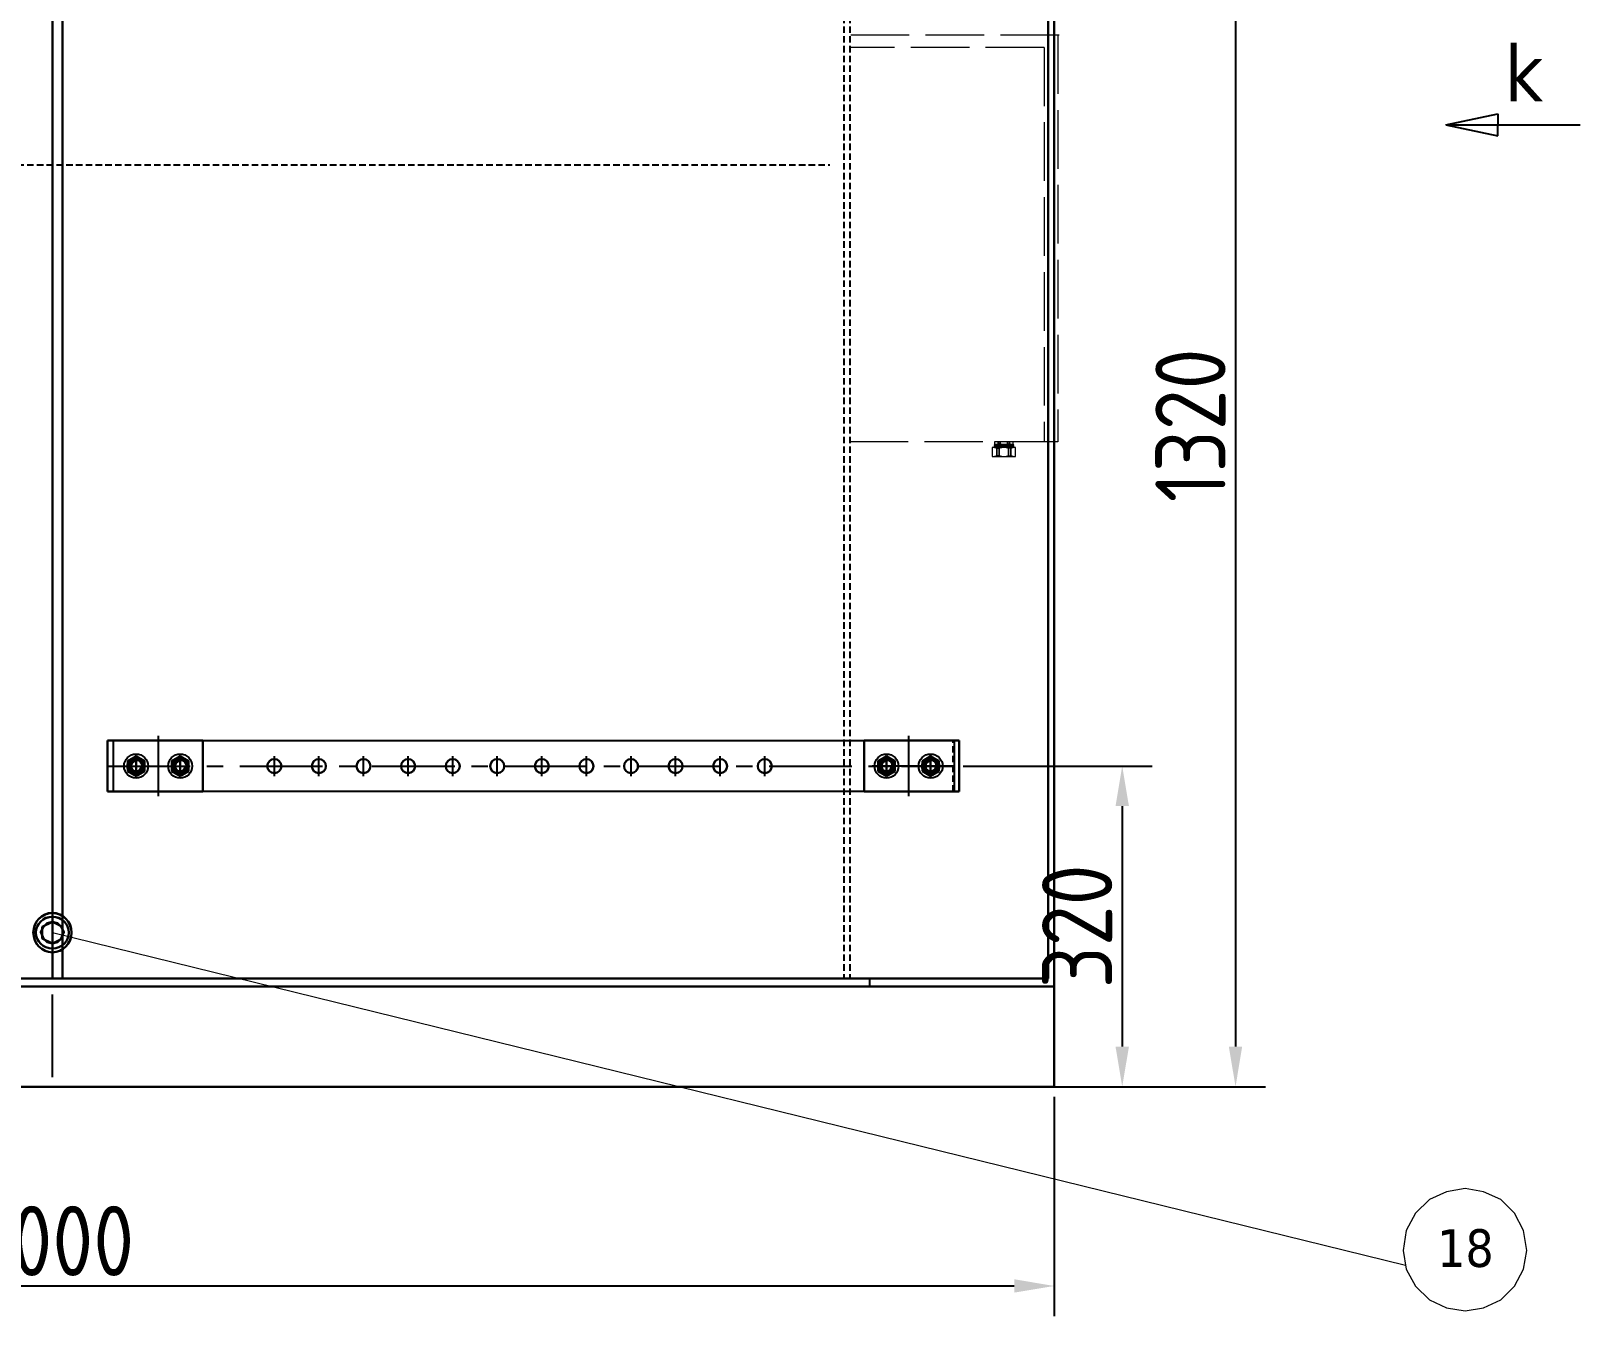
# Model space of a CAD drawing. Header units: millimetres. Extents: x 45841 to 102963, y -329287 to -163666.
# Drawn here: x 48640 to 50186, y -167082 to -165800 of the extents above; entities that cross this region are included whole.
import ezdxf

# ---------------------------------------------------------------- set-up
doc = ezdxf.new("R2010")
doc.units = ezdxf.units.MM
doc.header["$LTSCALE"] = 13
for name, pattern in [('2 虚线', [5.75, 4.5, -1.25]), ('CENTER', [50.8, 31.75, -6.35, 6.35, -6.35]), ('CENTERX2', [101.6, 63.5, -12.7, 12.7, -12.7]), ('DASHED', [0.75, 0.5, -0.25]), ('HIDDEN', [9.525, 6.35, -3.175])]:
    doc.linetypes.add(name, pattern=pattern)
doc.layers.get('0').update_dxf_attribs({"color": 1, "linetype": 'CENTER'})
for name, color, linetype in [('1', 4, 'Continuous'), ('2', 3, 'Continuous'), ('4', 2, 'HIDDEN'), ('4虚线层', 6, 'DASHED'), ('粗实线', 4, 'Continuous')]:
    doc.layers.add(name, color=color, linetype=linetype)
doc.layers.add('标注、文本', color=3, linetype='Continuous', lineweight=25)
doc.layers.add('铁心', color=3, linetype='Continuous', lineweight=0)
doc.styles.get("Standard").update_dxf_attribs({"font": 'gbenor.shx', "bigfont": 'gbcbig.shx'})
doc.styles.add('Tahoma$001', font='tahoma.ttf', dxfattribs={"height": 2.159784})
doc.dimstyles.new('1-15', dxfattribs={"dimscale": 20, "dimtxt": 3.5, "dimasz": 2, "dimexe": 1.5, "dimexo": 0.5, "dimgap": 0.5, "dimtad": 1, "dimtoh": 1, "dimdec": 1, "dimdsep": 46, "dimtxsty": 'Standard', "dimcen": 2.5, "dimclrd": 3, "dimclre": 3, "dimclrt": 3, "dimadec": 0, "dimazin": 2, "dimtfac": 1, "dimtdec": 1, "dimtmove": 0, "dimatfit": 2, "dimfxl": 1, "dimarcsym": 0})

# ---------------------------------------------------------------- blocks, each defined once
blk = doc.blocks.new('A$C3970166B')
at = {"layer": '标注、文本', "color": 4, "lineweight": 30}
for points in [[(20.3, 13.5), (18.6, 16.9), (16.1, 19.5), (12.7, 20.3), (9.3, 19.5), (6.8, 16.9), (5.1, 13.5), (6.8, 9.3), (9.3, 6.8), (12.7, 5.9), (16.1, 6.8), (18.6, 9.3)], [(19.5, 16.9), (12.7, 20.3), (5.9, 16.9), (5.9, 9.3), (12.7, 5.9), (19.5, 9.3)]]:
    blk.add_lwpolyline(points, close=True, dxfattribs=at)
for major_axis, ratio in [((0, 13.1), 0.967742), ((-11, 0), 0.961538)]:
    blk.add_ellipse((12.7, 13.1), major_axis=major_axis, ratio=ratio, start_param=0, end_param=6.283185, dxfattribs=at)
blk = doc.blocks.new('*D1715')
at = {"layer": 'Defpoints', "color": 0, "transparency": 16777216}
for p in [(47661, -166853.5), (49661, -166853.5), (49661, -167052.4)]:
    blk.add_point(p, dxfattribs=at)
at = {"layer": '标注、文本', "color": 3, "lineweight": -2, "transparency": 16777216}
for p, q in [((47661, -166863.5), (47661, -167082.4)), ((49661, -166863.5), (49661, -167082.4)), ((47701, -167052.4), (49621, -167052.4))]:
    blk.add_line(p, q, dxfattribs=at)
at = {"layer": '标注、文本', "color": 3, "transparency": 16777216}
for points in [[(47701, -167045.7), (47701, -167059), (47661, -167052.4)], [(49621, -167045.7), (49621, -167059), (49661, -167052.4)]]:
    blk.add_solid(points, dxfattribs=at)
at = {"layer": '标注、文本', "color": 3, "transparency": 16777216, "insert": (48661, -167007.4), "char_height": 70, "attachment_point": 5}
blk.add_mtext('2000', dxfattribs=at)
blk = doc.blocks.new('*D1742')
at = {"layer": 'Defpoints', "color": 0, "transparency": 16777216}
for p in [(49437, -165533.5), (49437, -166853.5), (49841.9, -166853.5)]:
    blk.add_point(p, dxfattribs=at)
at = {"layer": '标注、文本', "color": 3, "lineweight": -2, "transparency": 16777216}
for p, q in [((49447, -165533.5), (49871.9, -165533.5)), ((49841.9, -165573.5), (49841.9, -166813.5)), ((49447, -166853.5), (49871.9, -166853.5))]:
    blk.add_line(p, q, dxfattribs=at)
at = {"layer": '标注、文本', "color": 3, "transparency": 16777216}
for points in [[(49835.2, -165573.5), (49848.5, -165573.5), (49841.9, -165533.5)], [(49835.2, -166813.5), (49848.5, -166813.5), (49841.9, -166853.5)]]:
    blk.add_solid(points, dxfattribs=at)
at = {"layer": '标注、文本', "color": 3, "transparency": 16777216, "insert": (49796.9, -166193.5), "char_height": 70, "attachment_point": 5, "rotation": 90}
blk.add_mtext('1320', dxfattribs=at)
blk = doc.blocks.new('*D1744')
at = {"layer": 'Defpoints', "color": 0, "transparency": 16777216}
for p in [(49560.1, -166533.5), (49560.1, -166853.5), (49728.8, -166853.5)]:
    blk.add_point(p, dxfattribs=at)
at = {"layer": '标注、文本', "color": 3, "lineweight": -2, "transparency": 16777216}
for p, q in [((49570.1, -166533.5), (49758.8, -166533.5)), ((49728.8, -166573.5), (49728.8, -166813.5)), ((49570.1, -166853.5), (49758.8, -166853.5))]:
    blk.add_line(p, q, dxfattribs=at)
at = {"layer": '标注、文本', "color": 3, "transparency": 16777216}
for points in [[(49722.1, -166573.5), (49735.5, -166573.5), (49728.8, -166533.5)], [(49722.1, -166813.5), (49735.5, -166813.5), (49728.8, -166853.5)]]:
    blk.add_solid(points, dxfattribs=at)
at = {"layer": '标注、文本', "color": 3, "transparency": 16777216, "insert": (49683.8, -166693.5), "char_height": 70, "attachment_point": 5, "rotation": 90}
blk.add_mtext('320', dxfattribs=at)

msp = doc.modelspace()

# ---------------------------------------------------------------- linework, layer by layer
at = {"color": 2, "linetype": '2 虚线', "lineweight": 15, "true_color": 0xf1eb1f}
for p, q in [((49665.809, -165804.074), (49457.032, -165804.074)), ((49650.96, -165816.306), (49457.032, -165816.306)), ((49650.96, -165816.306), (49650.96, -166209.811)), ((49664.586, -165804.074), (49664.586, -166209.811)), ((49664.586, -166209.811), (49457.032, -166209.811)), ((49600.886, -166212.854), (49601.394, -166212.56)), ((49600.886, -166212.854), (49601.394, -166213.147)), ((49600.886, -166213.441), (49601.394, -166213.147)), ((49600.886, -166213.441), (49601.394, -166213.734)), ((49600.886, -166214.028), (49601.394, -166213.734)), ((49600.886, -166214.028), (49601.394, -166214.322)), ((49600.886, -166214.615), (49601.394, -166214.322)), ((49600.886, -166214.615), (49600.886, -166215.496)), ((49620.457, -166215.496), (49600.886, -166215.496)), ((49619.968, -166209.811), (49601.375, -166209.811)), ((49601.394, -166212.56), (49619.949, -166213.147)), ((49619.949, -166212.56), (49601.394, -166212.56)), ((49601.394, -166213.147), (49619.949, -166213.734)), ((49601.394, -166213.734), (49619.949, -166214.322)), ((49601.394, -166214.322), (49619.949, -166214.909)), ((49620.457, -166212.854), (49619.949, -166212.56)), ((49620.457, -166212.854), (49619.949, -166213.147)), ((49620.457, -166213.441), (49619.949, -166213.147)), ((49620.457, -166213.441), (49619.949, -166213.734)), ((49620.457, -166214.028), (49619.949, -166213.734)), ((49620.457, -166214.028), (49619.949, -166214.322)), ((49620.457, -166214.615), (49619.949, -166214.322)), ((49620.457, -166214.615), (49619.949, -166214.909)), ((49620.457, -166215.202), (49619.949, -166214.909)), ((49620.457, -166215.202), (49620.457, -166215.496))]:
    msp.add_line(p, q, dxfattribs=at)
for points in [[(49599.051, -166215.712), (49599.051, -166224.454)], [(49621.208, -166215.496), (49600.135, -166215.496)], [(49601.375, -166209.811), (49601.375, -166212.387)], [(49602.242, -166212.56), (49619.101, -166212.56)], [(49606.084, -166215.496), (49603.638, -166215.496)], [(49603.638, -166216.341), (49603.638, -166223.825)], [(49603.638, -166216.341), (49603.638, -166223.825)], [(49605.045, -166209.811), (49605.045, -166211.884)], [(49605.045, -166209.811), (49605.045, -166211.884)], [(49605.045, -166212.56), (49607.002, -166212.56)], [(49615.259, -166215.496), (49606.084, -166215.496)], [(49606.084, -166216.341), (49606.084, -166223.825)], [(49606.084, -166223.825), (49606.084, -166216.341)], [(49607.002, -166209.811), (49607.002, -166211.884)], [(49607.002, -166211.884), (49607.002, -166209.811)], [(49607.002, -166212.56), (49614.341, -166212.56)], [(49614.341, -166211.884), (49614.341, -166209.811)], [(49614.341, -166209.811), (49614.341, -166211.884)], [(49614.341, -166211.884), (49614.341, -166209.811)], [(49616.298, -166212.56), (49614.341, -166212.56)], [(49615.259, -166215.496), (49617.705, -166215.496)], [(49615.259, -166223.825), (49615.259, -166216.341)], [(49615.259, -166216.341), (49615.259, -166223.825)], [(49615.259, -166223.825), (49615.259, -166216.341)], [(49616.298, -166209.811), (49616.298, -166211.884)], [(49616.298, -166209.811), (49616.298, -166211.884)], [(49617.705, -166216.341), (49617.705, -166223.825)], [(49617.705, -166216.341), (49617.705, -166223.825)], [(49619.968, -166212.387), (49619.968, -166209.811)], [(49622.292, -166224.454), (49622.292, -166215.712)], [(49600.135, -166224.67), (49621.208, -166224.67)], [(49603.638, -166224.67), (49606.084, -166224.67)], [(49606.084, -166224.67), (49615.259, -166224.67)], [(49617.705, -166224.67), (49615.259, -166224.67)]]:
    msp.add_lwpolyline(points, dxfattribs=at)
for points in [[(49606.084, -166223.825), (49603.638, -166223.825), (49603.638, -166216.341), (49606.084, -166216.341)], [(49607.002, -166211.884), (49605.045, -166211.884), (49605.045, -166209.811), (49607.002, -166209.811)], [(49614.341, -166211.884), (49616.298, -166211.884), (49616.298, -166209.811), (49614.341, -166209.811)], [(49615.259, -166223.825), (49617.705, -166223.825), (49617.705, -166216.341), (49615.259, -166216.341)]]:
    msp.add_lwpolyline(points, close=True, dxfattribs=at)
for centre, radius, start, end in [((49605.743, -166246.411), 31.42, 100.281485, 102.297868), ((49594.527, -166246.411), 31.42, 73.143749, 79.718515), ((49606.729, -166187.828), 25.136, 257.702132, 259.718515), ((49597.756, -166187.828), 25.136, 280.281485, 286.856251), ((49615.195, -166246.411), 31.42, 100.281485, 106.856251), ((49614.29, -166187.828), 25.136, 253.143749, 259.718515), ((49607.053, -166187.828), 25.136, 280.281485, 286.856251), ((49606.148, -166246.411), 31.42, 73.143749, 79.718515), ((49623.587, -166187.828), 25.136, 253.143749, 259.718515), ((49626.816, -166246.411), 31.42, 100.281485, 106.856251), ((49614.614, -166187.828), 25.136, 280.281485, 282.297868), ((49615.6, -166246.411), 31.42, 77.702132, 79.718515), ((49605.743, -166193.755), 31.42, 257.702132, 259.718515), ((49594.527, -166193.755), 31.42, 280.281485, 286.856251), ((49615.195, -166193.755), 31.42, 253.143749, 259.718515), ((49606.148, -166193.755), 31.42, 280.281485, 286.856251), ((49626.816, -166193.755), 31.42, 253.143749, 259.718515), ((49615.6, -166193.755), 31.42, 280.281485, 282.297868)]:
    msp.add_arc(centre, radius, start, end, dxfattribs=at)
at = {"layer": '1', "color": 1, "linetype": 'CENTERX2', "lineweight": -3, "ltscale": 0.1}
for p, q in [((48661.032, -166844.076), (48661.032, -164492.487)), ((48766.535, -166503.389), (48766.535, -166563.664)), ((49515.568, -166503.389), (49515.568, -166563.664)), ((48744.535, -166543.534), (48744.535, -166523.518)), ((48788.535, -166543.534), (48788.535, -166523.518)), ((48882.535, -166543.534), (48882.535, -166523.518)), ((48927.035, -166543.534), (48927.035, -166523.518)), ((48971.535, -166543.534), (48971.535, -166523.518)), ((49016.035, -166543.534), (49016.035, -166523.518)), ((49060.535, -166543.534), (49060.535, -166523.518)), ((49105.035, -166543.534), (49105.035, -166523.518)), ((49105.035, -166543.534), (49105.035, -166523.518)), ((49149.535, -166543.534), (49149.535, -166523.518)), ((49194.035, -166543.534), (49194.035, -166523.518)), ((49238.535, -166543.534), (49238.535, -166523.518)), ((49283.035, -166543.534), (49283.035, -166523.518)), ((49327.535, -166543.534), (49327.535, -166523.518)), ((49372.035, -166543.534), (49372.035, -166523.518)), ((49493.568, -166543.534), (49493.568, -166523.518)), ((49537.568, -166543.534), (49537.568, -166523.518)), ((48716.035, -166533.526), (49560.068, -166533.526)), ((49561.891, -166533.526), (49469.245, -166533.526))]:
    msp.add_line(p, q, dxfattribs=at)
at = {"layer": '1'}
for p, q in [((48744.535, -166523.601), (48735.94, -166528.564)), ((48735.94, -166528.564), (48735.94, -166538.489)), ((48753.131, -166528.564), (48744.535, -166523.601)), ((48753.131, -166538.489), (48753.131, -166528.564)), ((48788.535, -166523.601), (48779.94, -166528.564)), ((48779.94, -166528.564), (48779.94, -166538.489)), ((48797.131, -166528.564), (48788.535, -166523.601)), ((48797.131, -166538.489), (48797.131, -166528.564)), ((49493.568, -166523.601), (49484.973, -166528.564)), ((49484.973, -166528.564), (49484.973, -166538.489)), ((49502.163, -166528.564), (49493.568, -166523.601)), ((49502.163, -166538.489), (49502.163, -166528.564)), ((49537.568, -166523.601), (49528.973, -166528.564)), ((49528.973, -166528.564), (49528.973, -166538.489)), ((49546.163, -166528.564), (49537.568, -166523.601)), ((49546.163, -166538.489), (49546.163, -166528.564)), ((48735.94, -166538.489), (48744.535, -166543.451)), ((48744.535, -166543.451), (48753.131, -166538.489)), ((48779.94, -166538.489), (48788.535, -166543.451)), ((48788.535, -166543.451), (48797.131, -166538.489)), ((49484.973, -166538.489), (49493.568, -166543.451)), ((49493.568, -166543.451), (49502.163, -166538.489)), ((49528.973, -166538.489), (49537.568, -166543.451)), ((49537.568, -166543.451), (49546.163, -166538.489))]:
    msp.add_line(p, q, dxfattribs=at)
for centre, radius in [((48744.535, -166533.526), 12), ((48744.535, -166533.526), 8.595), ((48744.535, -166533.526), 6), ((48788.535, -166533.526), 12), ((48788.535, -166533.526), 8.595), ((48788.535, -166533.526), 6), ((49493.568, -166533.526), 12), ((49493.568, -166533.526), 8.595), ((49493.568, -166533.526), 6), ((49537.568, -166533.526), 12), ((49537.568, -166533.526), 8.595), ((49537.568, -166533.526), 6)]:
    msp.add_circle(centre, radius, dxfattribs=at)
at = {"layer": '2'}
for centre in [(48744.535, -166533.526), (48788.535, -166533.526), (49493.568, -166533.526), (49537.568, -166533.526)]:
    msp.add_arc(centre, 5.1, 90, 0, dxfattribs=at)
at = {"layer": '4'}
for p, q in [((48744.535, -166525.226), (48744.535, -166541.826)), ((48788.535, -166525.226), (48788.535, -166541.826)), ((49493.568, -166525.226), (49493.568, -166541.826)), ((49537.568, -166525.226), (49537.568, -166541.826)), ((48736.235, -166533.526), (48752.835, -166533.526)), ((48780.235, -166533.526), (48796.835, -166533.526)), ((49485.268, -166533.526), (49501.868, -166533.526)), ((49529.268, -166533.526), (49545.868, -166533.526))]:
    msp.add_line(p, q, dxfattribs=at)
at = {"layer": '4虚线层'}
for p, q in [((49451.032, -164693.558), (49451.032, -166745.526)), ((49457.032, -164693.558), (49457.032, -166745.526)), ((47885.032, -165933.526), (49437.032, -165933.526)), ((48722.035, -166559.026), (48722.035, -166508.026)), ((49560.068, -166559.026), (49560.068, -166508.026)), ((49456.032, -166745.526), (47667.032, -166745.526)), ((47885.032, -166745.526), (49437.032, -166745.526)), ((49437.032, -166753.526), (47885.032, -166753.526)), ((49477.032, -166753.526), (49477.032, -166745.526))]:
    msp.add_line(p, q, dxfattribs=at)
at = {"layer": '标注、文本', "color": 4, "lineweight": 30}
for p, q in [((49655.032, -166745.526), (49655.032, -164553.558)), ((49661.032, -166753.526), (49661.032, -164553.558)), ((48716.035, -166508.026), (48811.035, -166508.026)), ((48716.035, -166559.026), (48716.035, -166508.026)), ((48811.035, -166508.026), (48811.035, -166559.026)), ((49566.068, -166508.026), (49471.068, -166508.026)), ((49471.068, -166508.026), (49471.068, -166559.026)), ((49566.068, -166559.026), (49566.068, -166508.026)), ((48811.035, -166559.026), (48716.035, -166559.026)), ((49471.068, -166559.026), (49566.068, -166559.026)), ((49661.032, -166753.526), (47661.032, -166753.526)), ((49655.032, -166745.526), (47667.032, -166745.526)), ((49661.032, -166853.526), (49661.032, -166753.526)), ((49661.032, -166853.526), (47661.032, -166853.526))]:
    msp.add_line(p, q, dxfattribs=at)
at = {"layer": '标注、文本', "ltscale": 9.687278}
for p, q in [((50051.635, -165893.506), (50103.783, -165882.457)), ((50051.635, -165893.506), (50185.718, -165893.506)), ((50051.635, -165893.506), (50103.783, -165904.555)), ((50103.783, -165882.457), (50103.783, -165893.506)), ((50103.783, -165904.555), (50103.783, -165893.506))]:
    msp.add_line(p, q, dxfattribs=at)
at = {"layer": '标注、文本'}
for p, q in [((48716.035, -166508.026), (49560.068, -166508.026)), ((48722.035, -166559.026), (48722.035, -166508.026)), ((49561.032, -166508.026), (49561.032, -166559.026)), ((49560.068, -166559.026), (48716.035, -166559.026))]:
    msp.add_line(p, q, dxfattribs=at)
at = {"layer": '标注、文本', "color": 4, "lineweight": 30}
for points in [[(48672.462, -166699.124), (48669.922, -166694.044), (48666.112, -166690.234), (48661.032, -166688.964), (48655.952, -166690.234), (48652.142, -166694.044), (48649.602, -166699.124), (48652.142, -166705.474), (48655.952, -166709.284), (48661.032, -166710.554), (48666.112, -166709.284), (48669.922, -166705.474)], [(48671.192, -166694.044), (48661.032, -166688.964), (48650.872, -166694.044), (48650.872, -166705.474), (48661.032, -166710.554), (48671.192, -166705.474)]]:
    msp.add_lwpolyline(points, close=True, dxfattribs=at)
for centre in [(48744.535, -166533.526), (48788.535, -166533.526), (48882.535, -166533.526), (48927.035, -166533.526), (48971.535, -166533.526), (49016.035, -166533.526), (49060.535, -166533.526), (49105.035, -166533.526), (49105.035, -166533.526), (49149.535, -166533.526), (49194.035, -166533.526), (49238.535, -166533.526), (49283.035, -166533.526), (49327.535, -166533.526), (49372.035, -166533.526), (49493.568, -166533.526), (49537.568, -166533.526)]:
    msp.add_circle(centre, 7, dxfattribs=at)
at = {"layer": '标注、文本'}
for centre in [(48744.535, -166533.526), (48788.535, -166533.526), (48882.535, -166533.526), (48927.035, -166533.526), (48971.535, -166533.526), (49016.035, -166533.526), (49060.535, -166533.526), (49105.035, -166533.526), (49105.035, -166533.526), (49149.535, -166533.526), (49194.035, -166533.526), (49238.535, -166533.526), (49283.035, -166533.526), (49327.535, -166533.526), (49372.035, -166533.526), (49493.568, -166533.526), (49537.568, -166533.526)]:
    msp.add_circle(centre, 7, dxfattribs=at)
for centre, start, end in [((48744.535, -166533.526), 90, 0), ((48788.535, -166533.526), 90, 0), ((49493.568, -166533.526), 180, 90), ((49537.568, -166533.526), 180, 90)]:
    msp.add_arc(centre, 6, start, end, dxfattribs=at)
at = {"layer": '标注、文本', "color": 4, "lineweight": 30}
for major_axis, ratio in [((0, 19.685), 0.967742), ((-16.51, 0), 0.961538)]:
    msp.add_ellipse((48661.032, -166699.759), major_axis=major_axis, ratio=ratio, start_param=0, end_param=6.283185, dxfattribs=at)
at = {"layer": '粗实线', "lineweight": 30}
for p, q in [((48661.032, -164689.558), (48661.032, -166745.526)), ((48671.032, -164689.558), (48671.032, -166745.526))]:
    msp.add_line(p, q, dxfattribs=at)
at = {"layer": '铁心'}
msp.add_lwpolyline([(48661.032, -166699.759), (50011.665, -167031.677), (50011.665, -167031.677)], dxfattribs=at)
msp.add_lwpolyline([(50132.773, -167016.933), (50129.46, -166997.055), (50120.425, -166979.887), (50106.57, -166966.032), (50089.402, -166958.503), (50071.03, -166955.19), (50052.356, -166958.503), (50035.49, -166966.032), (50021.635, -166979.887), (50012.298, -166997.055), (50009.287, -167016.933), (50012.298, -167035.607), (50021.635, -167052.473), (50035.49, -167066.328), (50052.356, -167074.159), (50071.03, -167077.171), (50089.402, -167074.159), (50106.57, -167066.328), (50120.425, -167052.473), (50129.46, -167035.607)], close=True, dxfattribs=at)

# ---------------------------------------------------------------- block references
at = {"layer": '标注、文本', "xscale": 1.5, "yscale": 1.5, "zscale": 1.5}
msp.add_blockref('A$C3970166B', (48641.982, -166719.444), dxfattribs=at)

# ---------------------------------------------------------------- texts
at = {"layer": '铁心', "style": 'Tahoma$001'}
for s, height, p in [('k', 56.398, (50110.486, -165870.264)), ('18', 37.5893, (50043.135, -167033.355))]:
    msp.add_text(s, height=height, dxfattribs=at).set_placement(p)

# ---------------------------------------------------------------- dimensions: what is measured, and where the dimension line sits
at = {"layer": '标注、文本'}
for base, p1, p2, picture, middle in [((49841.876, -166853.526), (49437.032, -165533.526), (49437.032, -166853.526), '*D1742', (49796.876, -166193.526)), ((49728.788, -166853.526), (49560.068, -166533.526), (49560.068, -166853.526), '*D1744', (49683.788, -166693.526))]:
    dim = msp.add_linear_dim(base=base, p1=p1, p2=p2, angle=90, dimstyle='1-15', dxfattribs=at)
    dim.commit()
    dim.dimension.update_dxf_attribs({"geometry": picture, "text_midpoint": middle})
dim = msp.add_linear_dim(base=(49661.032, -167052.371), p1=(47661.032, -166853.526), p2=(49661.032, -166853.526), dimstyle='1-15', dxfattribs=at)
dim.commit()
dim.dimension.update_dxf_attribs({"geometry": '*D1715', "text_midpoint": (48661.032, -167007.371)})

doc.saveas('drawing.dxf')
